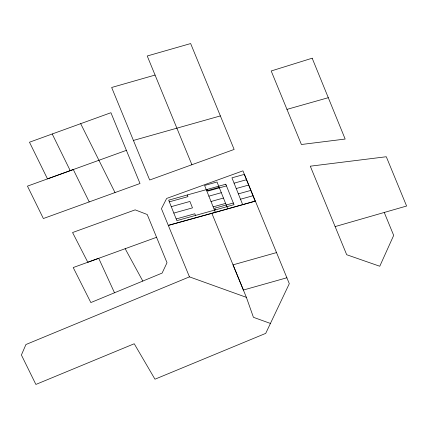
<?xml version="1.0" encoding="UTF-8"?>
<svg xmlns="http://www.w3.org/2000/svg" width="428" height="428" viewBox="0 0 428 428"><rect width="100%" height="100%" fill="white"/><g stroke="black" fill="none" stroke-linecap="round" stroke-linejoin="round"><path stroke-width="0.64" d="M189.454 276.863L25.931 344.524L21.4 355.005L35.877 384.44L134.232 343.754L154.963 379.203L265.713 333.38L289.301 283.673L242.933 170.847L166.653 198.437L161.436 208.693L189.454 276.863L246.389 297.353L253.43 317.309L270.426 323.445M89.227 201.914L73.295 169.552L27.456 186.137L43.372 218.531L140.01 183.51L110.927 112.714L29.484 142.219L47.492 178.883L126.388 150.346M156.578 237.305L87.815 262.262L72.567 232.538L135.157 209.864L147.221 214.508L167.011 262.728L162.116 273.08L90.843 302.569L73.215 267.548L98.718 258.303L114.506 292.784M335.119 226.589L406.6 206.029L386.291 156.739L310.289 166.187L346.691 254.724L379.77 266.248L393.685 235.395L384.248 212.454M155.07 75.066L111.654 87.483L149.682 180.017L234.143 149.442L190.647 43.56L147.237 55.993L191.899 164.737M133.413 140.443L220.372 115.913M286.969 109.375L328.292 97.696M211.881 213.369L255.366 201.101L168.306 225.396L211.881 213.369L246.389 297.353M276.525 252.584L233.025 264.857L243.388 290.04L286.883 277.772M206.735 190.808L219.168 187.341M234.089 183.179L246.517 179.707M169.328 201.845L187.956 196.645L187.287 194.97M226.482 185.891L207.848 191.091L207.179 189.422M171.254 206.66L189.904 201.454L192.472 207.874L173.827 213.074M208.88 196.158L221.308 192.691M236.229 188.529L248.663 185.056M211.02 201.508L223.453 198.041M238.369 193.879L250.803 190.406M213.16 206.858L225.593 203.391M240.509 199.223L252.943 195.756M176.181 218.959L194.81 213.759L195.478 215.434M233.33 203.011L214.701 208.211L215.37 209.881M125.163 248.705L142.808 281.068M80.683 123.671L115.02 192.568M52.221 133.98L70.229 170.654M255.083 201.107L244.377 174.362L231.944 177.829L242.649 204.573M227.733 208.736L217.028 181.991L204.595 185.463L215.3 212.208M312.178 58.203L271.192 70.973L301.403 144.504L345.161 139.052L312.178 58.203M225.813 184.222L168.659 200.17L176.85 220.634L233.998 204.686L225.813 184.222"/></g></svg>
